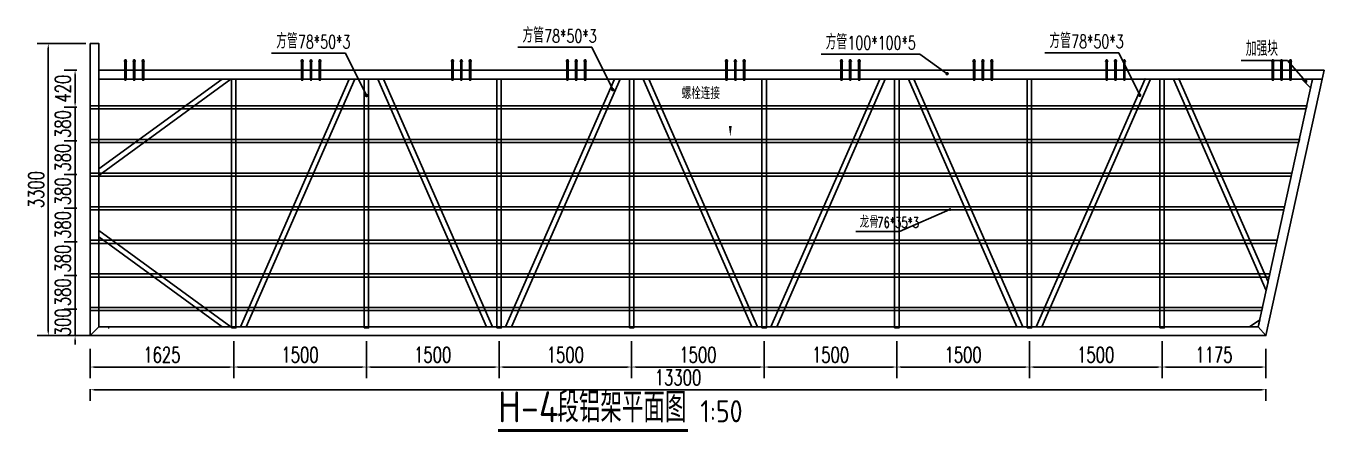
# Model space of a CAD drawing. Extents: x -89702 to 926017, y -610001 to -56924.
# Drawn here: x 118318 to 133001, y -565186 to -560598 of the extents above; entities that cross this region are included whole.
import ezdxf

# ---------------------------------------------------------------- set-up
doc = ezdxf.new("R2010")
doc.units = 0
doc.header["$LTSCALE"] = 10
doc.header["$MEASUREMENT"] = 0
for name, color, linetype in [('DIM_LEAD', 3, 'Continuous'), ('DIM_SYMB', 3, 'Continuous'), ('PUB_TEXT', 7, 'Continuous'), ('W-STEEL_FRAME钢架', 3, 'Continuous'), ('W-STEEL_KEEL钢龙骨', 5, 'Continuous')]:
    doc.layers.add(name, color=color, linetype=linetype)
doc.styles.add('_TCH_DIM', font='SIMPLEX', dxfattribs={"bigfont": 'GBCBIG'})
doc.styles.get("Standard").update_dxf_attribs({"font": 'gbenor.shx', "bigfont": 'gbcbig.shx'})
doc.styles.add('STANDARD_T3', font='simplex.shx', dxfattribs={"width": 0.7, "bigfont": 'gbcbig.shx'})
doc.dimstyles.new('W&&50', dxfattribs={"dimtxt": 175, "dimasz": 50, "dimexe": 125, "dimexo": 150, "dimgap": 50, "dimtad": 1, "dimdec": 0, "dimzin": 0, "dimdsep": 46, "dimtxsty": 'STANDARD_T3', "dimcen": 0.09, "dimclrd": 1, "dimclre": 1, "dimclrt": 7, "dimazin": 2, "dimtfac": 1, "dimtdec": 0, "dimtix": 1, "dimtmove": 2, "dimatfit": 3, "dimfxl": 0, "dimtolj": 1, "dimtzin": 0, "dimarcsym": 0})

# ---------------------------------------------------------------- blocks, each defined once
blk = doc.blocks.new('*D1453')
at = {"layer": 'Defpoints', "color": 0, "transparency": 16777216}
for p in [(119144, -560797), (118571, -564097), (119260, -564097)]:
    blk.add_point(p, dxfattribs=at)
at = {"layer": 'DIM_LEAD', "color": 1, "lineweight": -2, "transparency": 16777216}
for p, q in [((118994, -560797), (118446, -560797)), ((118571, -560847), (118571, -564047)), ((119110, -564097), (118446, -564097))]:
    blk.add_line(p, q, dxfattribs=at)
at = {"layer": 'DIM_LEAD', "color": 1, "transparency": 16777216}
for points in [[(118562, -560847), (118579, -560847), (118571, -560797)], [(118562, -564047), (118579, -564047), (118571, -564097)]]:
    blk.add_solid(points, dxfattribs=at)
at = {"layer": 'DIM_LEAD', "color": 7, "transparency": 16777216, "insert": (118433, -562447), "char_height": 175, "attachment_point": 5, "rotation": 90, "style": 'STANDARD_T3'}
blk.add_mtext('\\A1;3300', dxfattribs=at)
blk = doc.blocks.new('*D1454')
at = {"layer": 'Defpoints', "color": 0, "transparency": 16777216}
for p in [(119044, -563417), (118874, -563797), (119044, -563797)]:
    blk.add_point(p, dxfattribs=at)
at = {"layer": 'W-STEEL_FRAME钢架', "color": 1, "lineweight": -2, "transparency": 16777216}
for p, q in [((118874, -563367), (118874, -563317)), ((118894, -563417), (118749, -563417)), ((118874, -563417), (118874, -563797)), ((118894, -563797), (118749, -563797)), ((118874, -563847), (118874, -563897))]:
    blk.add_line(p, q, dxfattribs=at)
at = {"layer": 'W-STEEL_FRAME钢架', "color": 1, "transparency": 16777216}
for points in [[(118866, -563367), (118882, -563367), (118874, -563417)], [(118866, -563847), (118882, -563847), (118874, -563797)]]:
    blk.add_solid(points, dxfattribs=at)
at = {"layer": 'W-STEEL_FRAME钢架', "color": 7, "transparency": 16777216, "insert": (118736, -563607), "char_height": 175, "attachment_point": 5, "rotation": 90, "style": 'STANDARD_T3'}
blk.add_mtext('\\A1;380', dxfattribs=at)
blk = doc.blocks.new('*D1455')
at = {"layer": 'Defpoints', "color": 0, "transparency": 16777216}
for p in [(118874, -563037), (119049, -563037), (119044, -563417)]:
    blk.add_point(p, dxfattribs=at)
at = {"layer": 'W-STEEL_FRAME钢架', "color": 1, "lineweight": -2, "transparency": 16777216}
for p, q in [((118874, -562987), (118874, -562937)), ((118899, -563037), (118749, -563037)), ((118874, -563417), (118874, -563037)), ((118894, -563417), (118749, -563417)), ((118874, -563467), (118874, -563517))]:
    blk.add_line(p, q, dxfattribs=at)
at = {"layer": 'W-STEEL_FRAME钢架', "color": 1, "transparency": 16777216}
for points in [[(118866, -562987), (118882, -562987), (118874, -563037)], [(118866, -563467), (118882, -563467), (118874, -563417)]]:
    blk.add_solid(points, dxfattribs=at)
at = {"layer": 'W-STEEL_FRAME钢架', "color": 7, "transparency": 16777216, "insert": (118736, -563227), "char_height": 175, "attachment_point": 5, "rotation": 90, "style": 'STANDARD_T3'}
blk.add_mtext('\\A1;380', dxfattribs=at)
blk = doc.blocks.new('*D1456')
at = {"layer": 'Defpoints', "color": 0, "transparency": 16777216}
for p in [(118874, -562657), (119044, -562657), (119049, -563037)]:
    blk.add_point(p, dxfattribs=at)
at = {"layer": 'W-STEEL_FRAME钢架', "color": 1, "lineweight": -2, "transparency": 16777216}
for p, q in [((118874, -562607), (118874, -562557)), ((118894, -562657), (118749, -562657)), ((118874, -563037), (118874, -562657)), ((118899, -563037), (118749, -563037)), ((118874, -563087), (118874, -563137))]:
    blk.add_line(p, q, dxfattribs=at)
at = {"layer": 'W-STEEL_FRAME钢架', "color": 1, "transparency": 16777216}
for points in [[(118866, -562607), (118882, -562607), (118874, -562657)], [(118866, -563087), (118882, -563087), (118874, -563037)]]:
    blk.add_solid(points, dxfattribs=at)
at = {"layer": 'W-STEEL_FRAME钢架', "color": 7, "transparency": 16777216, "insert": (118736, -562847), "char_height": 175, "attachment_point": 5, "rotation": 90, "style": 'STANDARD_T3'}
blk.add_mtext('\\A1;380', dxfattribs=at)
blk = doc.blocks.new('*D1457')
at = {"layer": 'Defpoints', "color": 0, "transparency": 16777216}
for p in [(118874, -562277), (119044, -562277), (119044, -562657)]:
    blk.add_point(p, dxfattribs=at)
at = {"layer": 'W-STEEL_FRAME钢架', "color": 1, "lineweight": -2, "transparency": 16777216}
for p, q in [((118874, -562227), (118874, -562177)), ((118894, -562277), (118749, -562277)), ((118874, -562657), (118874, -562277)), ((118894, -562657), (118749, -562657)), ((118874, -562707), (118874, -562757))]:
    blk.add_line(p, q, dxfattribs=at)
at = {"layer": 'W-STEEL_FRAME钢架', "color": 1, "transparency": 16777216}
for points in [[(118866, -562227), (118882, -562227), (118874, -562277)], [(118866, -562707), (118882, -562707), (118874, -562657)]]:
    blk.add_solid(points, dxfattribs=at)
at = {"layer": 'W-STEEL_FRAME钢架', "color": 7, "transparency": 16777216, "insert": (118736, -562467), "char_height": 175, "attachment_point": 5, "rotation": 90, "style": 'STANDARD_T3'}
blk.add_mtext('\\A1;380', dxfattribs=at)
blk = doc.blocks.new('*D1458')
at = {"layer": 'Defpoints', "color": 0, "transparency": 16777216}
for p in [(118874, -561897), (119044, -561897), (119044, -562277)]:
    blk.add_point(p, dxfattribs=at)
at = {"layer": 'W-STEEL_FRAME钢架', "color": 1, "lineweight": -2, "transparency": 16777216}
for p, q in [((118894, -561897), (118749, -561897)), ((118874, -561847), (118874, -561797)), ((118874, -562277), (118874, -561897)), ((118894, -562277), (118749, -562277)), ((118874, -562327), (118874, -562377))]:
    blk.add_line(p, q, dxfattribs=at)
at = {"layer": 'W-STEEL_FRAME钢架', "color": 1, "transparency": 16777216}
for points in [[(118866, -561847), (118882, -561847), (118874, -561897)], [(118866, -562327), (118882, -562327), (118874, -562277)]]:
    blk.add_solid(points, dxfattribs=at)
at = {"layer": 'W-STEEL_FRAME钢架', "color": 7, "transparency": 16777216, "insert": (118736, -562087), "char_height": 175, "attachment_point": 5, "rotation": 90, "style": 'STANDARD_T3'}
blk.add_mtext('\\A1;380', dxfattribs=at)
blk = doc.blocks.new('*D1444')
at = {"layer": 'Defpoints', "color": 0, "transparency": 16777216}
for p in [(118874, -561097), (119044, -561097), (119044, -561517)]:
    blk.add_point(p, dxfattribs=at)
at = {"layer": 'W-STEEL_FRAME钢架', "color": 1, "lineweight": -2, "transparency": 16777216}
for p, q in [((118894, -561097), (118749, -561097)), ((118874, -561467), (118874, -561147)), ((118894, -561517), (118749, -561517))]:
    blk.add_line(p, q, dxfattribs=at)
at = {"layer": 'W-STEEL_FRAME钢架', "color": 1, "transparency": 16777216}
for points in [[(118866, -561147), (118882, -561147), (118874, -561097)], [(118866, -561467), (118882, -561467), (118874, -561517)]]:
    blk.add_solid(points, dxfattribs=at)
at = {"layer": 'W-STEEL_FRAME钢架', "color": 7, "transparency": 16777216, "insert": (118736, -561307), "char_height": 175, "attachment_point": 5, "rotation": 90, "style": 'STANDARD_T3'}
blk.add_mtext('\\A1;420', dxfattribs=at)
blk = doc.blocks.new('*D1445')
at = {"layer": 'Defpoints', "color": 0, "transparency": 16777216}
for p in [(119044, -563797), (118874, -564097), (119044, -564097)]:
    blk.add_point(p, dxfattribs=at)
at = {"layer": 'W-STEEL_FRAME钢架', "color": 1, "lineweight": -2, "transparency": 16777216}
for p, q in [((118894, -563797), (118749, -563797)), ((118874, -563747), (118874, -563697)), ((118874, -563797), (118874, -564097)), ((118894, -564097), (118749, -564097)), ((118874, -564147), (118874, -564197))]:
    blk.add_line(p, q, dxfattribs=at)
at = {"layer": 'W-STEEL_FRAME钢架', "color": 1, "transparency": 16777216}
for points in [[(118866, -563747), (118882, -563747), (118874, -563797)], [(118866, -564147), (118882, -564147), (118874, -564097)]]:
    blk.add_solid(points, dxfattribs=at)
at = {"layer": 'W-STEEL_FRAME钢架', "color": 7, "transparency": 16777216, "insert": (118736, -563947), "char_height": 175, "attachment_point": 5, "rotation": 90, "style": 'STANDARD_T3'}
blk.add_mtext('\\A1;300', dxfattribs=at)
blk = doc.blocks.new('*D1475')
at = {"layer": 'Defpoints', "color": 0, "transparency": 16777216}
for p in [(118874, -561517), (119044, -561517), (119044, -561897)]:
    blk.add_point(p, dxfattribs=at)
at = {"layer": 'W-STEEL_FRAME钢架', "color": 1, "lineweight": -2, "transparency": 16777216}
for p, q in [((118874, -561467), (118874, -561417)), ((118894, -561517), (118749, -561517)), ((118874, -561897), (118874, -561517)), ((118894, -561897), (118749, -561897)), ((118874, -561947), (118874, -561997))]:
    blk.add_line(p, q, dxfattribs=at)
at = {"layer": 'W-STEEL_FRAME钢架', "color": 1, "transparency": 16777216}
for points in [[(118866, -561467), (118882, -561467), (118874, -561517)], [(118866, -561947), (118882, -561947), (118874, -561897)]]:
    blk.add_solid(points, dxfattribs=at)
at = {"layer": 'W-STEEL_FRAME钢架', "color": 7, "transparency": 16777216, "insert": (118736, -561707), "char_height": 175, "attachment_point": 5, "rotation": 90, "style": 'STANDARD_T3'}
blk.add_mtext('\\A1;380', dxfattribs=at)
blk = doc.blocks.new('*U1435')
at = {"color": 1}
blk.add_lwpolyline([(-25, 1406.5), (25, 1406.5), (25, -1406.5), (-25, -1406.5)], close=True, dxfattribs=at)
blk = doc.blocks.new('*U1436')
at = {"layer": 'W-STEEL_FRAME钢架', "color": 0, "linetype": 'ByBlock', "lineweight": -2, "transparency": 16777216}
for p in [(0, 0), (1500, 0), (3000, 0), (4500, 0), (6000, 0), (7500, 0), (9000, 0), (10500, 0)]:
    blk.add_blockref('*U1435', p, dxfattribs=at)
blk = doc.blocks.new('*D1463')
at = {"layer": 'Defpoints', "color": 0, "transparency": 16777216}
for p in [(119044, -564097), (120669, -564010), (120669, -564452)]:
    blk.add_point(p, dxfattribs=at)
at = {"layer": 'DIM_LEAD', "color": 1, "lineweight": -2, "transparency": 16777216}
for p, q in [((119044, -564247), (119044, -564577)), ((120669, -564160), (120669, -564577)), ((119094, -564452), (120619, -564452))]:
    blk.add_line(p, q, dxfattribs=at)
at = {"layer": 'DIM_LEAD', "color": 1, "transparency": 16777216}
for points in [[(119094, -564444), (119094, -564460), (119044, -564452)], [(120619, -564444), (120619, -564460), (120669, -564452)]]:
    blk.add_solid(points, dxfattribs=at)
at = {"layer": 'DIM_LEAD', "color": 7, "transparency": 16777216, "insert": (119856, -564314), "char_height": 175, "attachment_point": 5, "style": 'STANDARD_T3'}
blk.add_mtext('\\A1;1625', dxfattribs=at)
blk = doc.blocks.new('*D1464')
at = {"layer": 'Defpoints', "color": 0, "transparency": 16777216}
for p in [(120669, -564010), (122169, -564010), (122169, -564452)]:
    blk.add_point(p, dxfattribs=at)
at = {"layer": 'DIM_LEAD', "color": 1, "lineweight": -2, "transparency": 16777216}
for p, q in [((120669, -564160), (120669, -564577)), ((122169, -564160), (122169, -564577)), ((120719, -564452), (122119, -564452))]:
    blk.add_line(p, q, dxfattribs=at)
at = {"layer": 'DIM_LEAD', "color": 1, "transparency": 16777216}
for points in [[(120719, -564444), (120719, -564460), (120669, -564452)], [(122119, -564444), (122119, -564460), (122169, -564452)]]:
    blk.add_solid(points, dxfattribs=at)
at = {"layer": 'DIM_LEAD', "color": 7, "transparency": 16777216, "insert": (121419, -564314), "char_height": 175, "attachment_point": 5, "style": 'STANDARD_T3'}
blk.add_mtext('\\A1;1500', dxfattribs=at)
blk = doc.blocks.new('*D1465')
at = {"layer": 'Defpoints', "color": 0, "transparency": 16777216}
for p in [(122169, -564010), (123669, -564010), (123669, -564452)]:
    blk.add_point(p, dxfattribs=at)
at = {"layer": 'DIM_LEAD', "color": 1, "lineweight": -2, "transparency": 16777216}
for p, q in [((122169, -564160), (122169, -564577)), ((123669, -564160), (123669, -564577)), ((122219, -564452), (123619, -564452))]:
    blk.add_line(p, q, dxfattribs=at)
at = {"layer": 'DIM_LEAD', "color": 1, "transparency": 16777216}
for points in [[(122219, -564444), (122219, -564460), (122169, -564452)], [(123619, -564444), (123619, -564460), (123669, -564452)]]:
    blk.add_solid(points, dxfattribs=at)
at = {"layer": 'DIM_LEAD', "color": 7, "transparency": 16777216, "insert": (122919, -564314), "char_height": 175, "attachment_point": 5, "style": 'STANDARD_T3'}
blk.add_mtext('\\A1;1500', dxfattribs=at)
blk = doc.blocks.new('*D1466')
at = {"layer": 'Defpoints', "color": 0, "transparency": 16777216}
for p in [(123669, -564010), (125169, -564010), (125169, -564452)]:
    blk.add_point(p, dxfattribs=at)
at = {"layer": 'DIM_LEAD', "color": 1, "lineweight": -2, "transparency": 16777216}
for p, q in [((123669, -564160), (123669, -564577)), ((125169, -564160), (125169, -564577)), ((123719, -564452), (125119, -564452))]:
    blk.add_line(p, q, dxfattribs=at)
at = {"layer": 'DIM_LEAD', "color": 1, "transparency": 16777216}
for points in [[(123719, -564444), (123719, -564460), (123669, -564452)], [(125119, -564444), (125119, -564460), (125169, -564452)]]:
    blk.add_solid(points, dxfattribs=at)
at = {"layer": 'DIM_LEAD', "color": 7, "transparency": 16777216, "insert": (124419, -564314), "char_height": 175, "attachment_point": 5, "style": 'STANDARD_T3'}
blk.add_mtext('\\A1;1500', dxfattribs=at)
blk = doc.blocks.new('*D1459')
at = {"layer": 'Defpoints', "color": 0, "transparency": 16777216}
for p in [(125169, -564010), (126669, -564010), (126669, -564452)]:
    blk.add_point(p, dxfattribs=at)
at = {"layer": 'DIM_LEAD', "color": 1, "lineweight": -2, "transparency": 16777216}
for p, q in [((125169, -564160), (125169, -564577)), ((126669, -564160), (126669, -564577)), ((125219, -564452), (126619, -564452))]:
    blk.add_line(p, q, dxfattribs=at)
at = {"layer": 'DIM_LEAD', "color": 1, "transparency": 16777216}
for points in [[(125219, -564444), (125219, -564460), (125169, -564452)], [(126619, -564444), (126619, -564460), (126669, -564452)]]:
    blk.add_solid(points, dxfattribs=at)
at = {"layer": 'DIM_LEAD', "color": 7, "transparency": 16777216, "insert": (125919, -564314), "char_height": 175, "attachment_point": 5, "style": 'STANDARD_T3'}
blk.add_mtext('\\A1;1500', dxfattribs=at)
blk = doc.blocks.new('*D1460')
at = {"layer": 'Defpoints', "color": 0, "transparency": 16777216}
for p in [(126669, -564010), (128169, -564010), (128169, -564452)]:
    blk.add_point(p, dxfattribs=at)
at = {"layer": 'DIM_LEAD', "color": 1, "lineweight": -2, "transparency": 16777216}
for p, q in [((126669, -564160), (126669, -564577)), ((128169, -564160), (128169, -564577)), ((126719, -564452), (128119, -564452))]:
    blk.add_line(p, q, dxfattribs=at)
at = {"layer": 'DIM_LEAD', "color": 1, "transparency": 16777216}
for points in [[(126719, -564444), (126719, -564460), (126669, -564452)], [(128119, -564444), (128119, -564460), (128169, -564452)]]:
    blk.add_solid(points, dxfattribs=at)
at = {"layer": 'DIM_LEAD', "color": 7, "transparency": 16777216, "insert": (127419, -564314), "char_height": 175, "attachment_point": 5, "style": 'STANDARD_T3'}
blk.add_mtext('\\A1;1500', dxfattribs=at)
blk = doc.blocks.new('*D1461')
at = {"layer": 'Defpoints', "color": 0, "transparency": 16777216}
for p in [(128169, -564010), (129669, -564010), (129669, -564452)]:
    blk.add_point(p, dxfattribs=at)
at = {"layer": 'DIM_LEAD', "color": 1, "lineweight": -2, "transparency": 16777216}
for p, q in [((128169, -564160), (128169, -564577)), ((129669, -564160), (129669, -564577)), ((128219, -564452), (129619, -564452))]:
    blk.add_line(p, q, dxfattribs=at)
at = {"layer": 'DIM_LEAD', "color": 1, "transparency": 16777216}
for points in [[(128219, -564444), (128219, -564460), (128169, -564452)], [(129619, -564444), (129619, -564460), (129669, -564452)]]:
    blk.add_solid(points, dxfattribs=at)
at = {"layer": 'DIM_LEAD', "color": 7, "transparency": 16777216, "insert": (128919, -564314), "char_height": 175, "attachment_point": 5, "style": 'STANDARD_T3'}
blk.add_mtext('\\A1;1500', dxfattribs=at)
blk = doc.blocks.new('*D1462')
at = {"layer": 'Defpoints', "color": 0, "transparency": 16777216}
for p in [(129669, -564010), (131169, -564010), (131169, -564452)]:
    blk.add_point(p, dxfattribs=at)
at = {"layer": 'DIM_LEAD', "color": 1, "lineweight": -2, "transparency": 16777216}
for p, q in [((129669, -564160), (129669, -564577)), ((131169, -564160), (131169, -564577)), ((129719, -564452), (131119, -564452))]:
    blk.add_line(p, q, dxfattribs=at)
at = {"layer": 'DIM_LEAD', "color": 1, "transparency": 16777216}
for points in [[(129719, -564444), (129719, -564460), (129669, -564452)], [(131119, -564444), (131119, -564460), (131169, -564452)]]:
    blk.add_solid(points, dxfattribs=at)
at = {"layer": 'DIM_LEAD', "color": 7, "transparency": 16777216, "insert": (130419, -564314), "char_height": 175, "attachment_point": 5, "style": 'STANDARD_T3'}
blk.add_mtext('\\A1;1500', dxfattribs=at)
blk = doc.blocks.new('*D1441')
at = {"layer": 'Defpoints', "color": 0, "transparency": 16777216}
for p in [(119044, -564552), (132344, -564552), (119044, -564709)]:
    blk.add_point(p, dxfattribs=at)
at = {"layer": 'DIM_LEAD', "color": 1, "lineweight": -2, "transparency": 16777216}
for p, q in [((119044, -564702), (119044, -564834)), ((132344, -564702), (132344, -564834)), ((132294, -564709), (119094, -564709))]:
    blk.add_line(p, q, dxfattribs=at)
at = {"layer": 'DIM_LEAD', "color": 1, "transparency": 16777216}
for points in [[(119094, -564701), (119094, -564717), (119044, -564709)], [(132294, -564701), (132294, -564717), (132344, -564709)]]:
    blk.add_solid(points, dxfattribs=at)
at = {"layer": 'DIM_LEAD', "color": 7, "transparency": 16777216, "insert": (125694, -564571), "char_height": 175, "attachment_point": 5, "style": 'STANDARD_T3'}
blk.add_mtext('\\A1;13300', dxfattribs=at)
blk = doc.blocks.new('1')
at = {"lineweight": -3}
for p, q in [((-1521938, 1214338), (-1521935, 1214338)), ((-1521938, 1214336), (-1521931, 1214336)), ((-1521938, 1214336), (-1521914, 1214336)), ((-1521936, 1214341), (-1521936, 1214346)), ((-1521936, 1214346), (-1521916, 1214346)), ((-1521935, 1214341), (-1521936, 1214341)), ((-1521934, 1214347), (-1521932, 1214347)), ((-1521933, 1214352), (-1521931, 1214355)), ((-1521933, 1214136), (-1521933, 1214352)), ((-1521919, 1214352), (-1521933, 1214352)), ((-1521932, 1214347), (-1521919, 1214347)), ((-1521932, 1214346), (-1521932, 1214341)), ((-1521921, 1214355), (-1521931, 1214355)), ((-1521919, 1214352), (-1521921, 1214355)), ((-1521919, 1214347), (-1521921, 1214347)), ((-1521921, 1214346), (-1521921, 1214341)), ((-1521919, 1214136), (-1521919, 1214352)), ((-1521917, 1214341), (-1521916, 1214341)), ((-1521914, 1214338), (-1521917, 1214338)), ((-1521916, 1214341), (-1521916, 1214346)), ((-1521938, 1214136), (-1521931, 1214136)), ((-1521938, 1214136), (-1521914, 1214136)), ((-1521938, 1214134), (-1521935, 1214134)), ((-1521935, 1214131), (-1521936, 1214131)), ((-1521936, 1214131), (-1521936, 1214126)), ((-1521936, 1214126), (-1521916, 1214126)), ((-1521934, 1214125), (-1521932, 1214125)), ((-1521932, 1214126), (-1521932, 1214131)), ((-1521932, 1214125), (-1521919, 1214125)), ((-1521921, 1214126), (-1521921, 1214131)), ((-1521919, 1214125), (-1521921, 1214125)), ((-1521914, 1214134), (-1521917, 1214134)), ((-1521917, 1214131), (-1521916, 1214131)), ((-1521916, 1214131), (-1521916, 1214126))]:
    blk.add_line(p, q, dxfattribs=at)
at = {"color": 1}
for p, q in [((-1521936, 1214346), (-1521934, 1214347)), ((-1521919, 1214347), (-1521916, 1214346))]:
    blk.add_line(p, q, dxfattribs=at)
at = {"color": 6, "lineweight": -3}
for p, q in [((-1521931, 1214136), (-1521931, 1214355)), ((-1521921, 1214136), (-1521921, 1214355))]:
    blk.add_line(p, q, dxfattribs=at)
at = {"lineweight": -3}
for points in [[(-1521933, 1214336), (-1521938, 1214336), (-1521938, 1214338), (-1521914, 1214338), (-1521914, 1214336), (-1521919, 1214336)], [(-1521935, 1214338), (-1521935, 1214341), (-1521917, 1214341), (-1521917, 1214338)], [(-1521933, 1214136), (-1521938, 1214136), (-1521938, 1214134), (-1521914, 1214134), (-1521914, 1214136), (-1521919, 1214136)], [(-1521935, 1214134), (-1521935, 1214131), (-1521917, 1214131), (-1521917, 1214134)]]:
    blk.add_lwpolyline(points, dxfattribs=at)
for centre, radius, start, end in [((-1521934, 1214129), 3.22, 223.6028, 316.3972), ((-1521926, 1214140), 14.7, 248.7607, 291.2393), ((-1521919, 1214129), 3.22, 223.6028, 316.3972)]:
    blk.add_arc(centre, radius, start, end, dxfattribs=at)
blk = doc.blocks.new('*D2188')
at = {"layer": 'Defpoints', "color": 0, "transparency": 16777216}
for p in [(132344, -564097), (131169, -564452), (132344, -564452)]:
    blk.add_point(p, dxfattribs=at)
at = {"layer": 'DIM_LEAD', "color": 1, "lineweight": -2, "transparency": 16777216}
for p, q in [((132344, -564247), (132344, -564577)), ((131169, -564302), (131169, -564327)), ((131219, -564452), (132294, -564452))]:
    blk.add_line(p, q, dxfattribs=at)
at = {"layer": 'DIM_LEAD', "color": 1, "transparency": 16777216}
for points in [[(131219, -564444), (131219, -564460), (131169, -564452)], [(132294, -564444), (132294, -564460), (132344, -564452)]]:
    blk.add_solid(points, dxfattribs=at)
at = {"layer": 'DIM_LEAD', "color": 7, "transparency": 16777216, "insert": (131756, -564314), "char_height": 175, "attachment_point": 5, "style": 'STANDARD_T3'}
blk.add_mtext('\\A1;1175', dxfattribs=at)

msp = doc.modelspace()

# ---------------------------------------------------------------- linework, layer by layer
at = {"color": 0}
msp.add_line((119259.7, -564010.4), (119249.7, -564010.4), dxfattribs=at)
at = {"color": 2}
msp.add_lwpolyline([(119143.7, -561197.4), (132979.5, -561197.4), (133001.2, -561098.3), (119143.7, -561097.4)], close=True, dxfattribs=at)
at = {"color": 1}
for points in [[(132748.2, -561197.4), (132849.9, -561296.5), (132869.4, -561207.6), (132858.5, -561197.4)], [(132157.4, -563997.4), (132250.4, -563997.4), (132260.1, -563986.8), (132275.1, -563918.4)]]:
    msp.add_lwpolyline(points, close=True, dxfattribs=at)
at = {"color": 3}
msp.add_lwpolyline([(119143.7, -563997.4), (132257.7, -563997.4), (132343.7, -564097.4), (119043.7, -564097.4), (119143.7, -563997.4)], dxfattribs=at)
at = {"layer": 'DIM_LEAD'}
for p, q in [((124717.6, -560838.2), (123881.8, -560838.2)), ((124955.5, -561317.2), (124717.6, -560838.2)), ((121931.7, -560904.4), (121095.9, -560904.4)), ((122169.6, -561383.4), (121931.7, -560904.4)), ((128430.9, -560915.2), (127311.5, -560915.2)), ((128737.6, -561137.2), (128430.9, -560915.2)), ((130678.4, -560901.1), (129842.6, -560901.1)), ((130916.3, -561380.1), (130678.4, -560901.1)), ((132587.9, -560988.9), (132063.6, -560988.9)), ((132793.2, -561223.3), (132587.9, -560988.9)), ((128769.2, -562672.5), (128197.9, -562920.5)), ((128197.9, -562920.5), (127706.9, -562920.5))]:
    msp.add_line(p, q, dxfattribs=at)
for points, const_width in [([(128745.7, -561143.1, 1), (128729.5, -561131.4, 1)], 20), ([(124959.9, -561326.2, 1), (124951, -561308.2, 1)], 20), ([(132799.8, -561230.8, 1), (132786.7, -561215.8, 1)], 20), ([(122174.1, -561392.3, 1), (122165.2, -561374.4, 1)], 20), ([(130920.7, -561389, 1), (130911.8, -561371.1, 1)], 20), ([(128776.6, -562669.3, 1), (128761.9, -562675.7, 1)], 16)]:
    msp.add_lwpolyline(points, format="xyb", close=True, dxfattribs=dict(at, const_width=const_width))
at = {"layer": 'DIM_SYMB'}
msp.add_lwpolyline([(126285.4, -561484.5, 0, 0, 0), (126285.4, -561484.5, 0, 0, 0), (126285.4, -561484.5, 0, 0, 0), (126285.4, -561849.3, 0, 32, 0), (126285.4, -561729.3, 0, 0, 0)], format="xyseb", dxfattribs=at)
at = {"layer": 'DIM_SYMB', "color": 0, "const_width": 35}
msp.add_lwpolyline([(123658.7, -565168.9), (125807, -565168.9)], dxfattribs=at)
at = {"layer": 'W-STEEL_FRAME钢架'}
for points in [[(119043.7, -560797.4), (119143.7, -560797.4), (119143.7, -563997.4), (119043.7, -564097.4)], [(132871.6, -561197.4), (132979.5, -561197.4), (132343.7, -564097.4), (132257.7, -563997.4)]]:
    msp.add_lwpolyline(points, close=True, dxfattribs=at)
at = {"layer": 'W-STEEL_FRAME钢架', "color": 1}
for points in [[(119143.7, -562286.1), (119143.7, -562213), (120538.4, -561197.4), (120635.9, -561197.4), (119143.7, -562286.1)], [(120743.7, -563998.7), (120810.1, -563997.4), (122037.7, -561197.4), (121975.1, -561197.4), (120743.7, -563998.7)], [(123593.7, -563998.7), (123527.3, -563997.4), (122299.7, -561197.4), (122362.3, -561197.4), (123593.7, -563998.7)], [(123743.7, -563998.7), (123810.1, -563997.4), (125037.7, -561197.4), (124975.1, -561197.4), (123743.7, -563998.7)], [(126593.7, -563998.7), (126527.3, -563997.4), (125299.7, -561197.4), (125362.3, -561197.4), (126593.7, -563998.7)], [(126743.7, -563998.7), (126810.1, -563997.4), (128037.7, -561197.4), (127975.1, -561197.4), (126743.7, -563998.7)], [(129593.7, -563998.7), (129527.3, -563997.4), (128299.7, -561197.4), (128362.3, -561197.4), (129593.7, -563998.7)], [(129743.7, -563998.7), (129810.1, -563997.4), (131037.7, -561197.4), (130976.7, -561193.6), (129743.7, -563998.7)], [(132369.4, -563488.3), (132347.6, -563587.6), (131299.7, -561197.4), (131360.6, -561193.6), (132369.4, -563488.3)], [(119143.7, -562908.8), (119143.7, -562981.9), (120538.4, -563997.4), (120635.9, -563997.4), (119143.7, -562908.8)]]:
    msp.add_lwpolyline(points, dxfattribs=at)
at = {"layer": 'W-STEEL_KEEL钢龙骨', "color": 4}
for points in [[(119043.7, -561534.9), (132797.6, -561534.9), (132805.3, -561499.9), (119043.7, -561499.9)], [(119043.7, -561914.9), (132714.3, -561914.9), (132722, -561879.9), (119043.7, -561879.9)], [(119043.7, -562294.9), (132631, -562294.9), (132638.6, -562259.9), (119043.7, -562259.9)], [(119043.7, -562674.9), (132547.7, -562674.9), (132555.3, -562639.9), (119043.7, -562639.9)], [(119043.7, -563054.9), (132464.4, -563054.9), (132472, -563019.9), (119043.7, -563019.9)], [(119043.7, -563434.9), (132381.1, -563434.9), (132388.7, -563399.9), (119043.7, -563399.9)], [(119043.7, -563814.9), (132297.7, -563814.9), (132305.4, -563779.9), (119043.7, -563779.9)]]:
    msp.add_lwpolyline(points, close=True, dxfattribs=at)

# ---------------------------------------------------------------- block references
at = {"color": 1}
for p in [(1641369.4, -1775333.8), (1641469.4, -1775333.8), (1641569.4, -1775333.8), (1643369, -1775333.8), (1643469, -1775333.8), (1643569, -1775333.8), (1645069, -1775333.8), (1645169, -1775333.8), (1645269, -1775333.8), (1646369, -1775333.8), (1646469, -1775333.8), (1646569, -1775333.8)]:
    msp.add_blockref('1', p, dxfattribs=at)
at = {"color": 1, "xscale": -1}
for p in [(-1395683.6, -1775333.8), (-1395583.6, -1775333.8), (-1395483.6, -1775333.8), (-1394383.6, -1775333.8), (-1394283.6, -1775333.8), (-1394183.6, -1775333.8), (-1392883.6, -1775333.8), (-1392783.6, -1775333.8), (-1392683.6, -1775333.8), (-1391383.6, -1775333.8), (-1391283.6, -1775333.8), (-1391183.6, -1775333.8), (-1389505, -1775334), (-1389405, -1775334), (-1389305, -1775334)]:
    msp.add_blockref('1', p, dxfattribs=at)
at = {"layer": 'W-STEEL_FRAME钢架', "color": 3, "xscale": -1, "rotation": 180}
msp.add_blockref('*U1436', (120668.7, -562603.9), dxfattribs=at)

# ---------------------------------------------------------------- texts
at = {"layer": 'PUB_TEXT', "color": 7, "style": '_TCH_DIM'}
for s, height, p in [('方管', 168.79, (121148.4, -560851.9)), ('方管', 168.79, (123934.3, -560785.7)), ('方管', 168.79, (127364, -560862.7)), ('方管', 168.79, (129895.1, -560848.6)), ('加强块', 168.79, (132116.1, -560936.4)), ('螺栓连接', 135.04, (125735.9, -561424.1)), ('龙骨', 135.04, (127748.9, -562878.5))]:
    msp.add_text(s, height=height, dxfattribs=at).set_placement(p)
at = {"layer": 'PUB_TEXT', "color": 7, "style": '_TCH_DIM', "width": 0.705882}
for s, height, p in [('78*50*3', 148.75, (121394.1, -560851.9)), ('78*50*3', 148.75, (124180, -560785.7)), ('100*100*5', 148.75, (127609.7, -560862.7)), ('78*50*3', 148.75, (130140.8, -560848.6)), ('76*35*3', 119, (127945.5, -562878.5))]:
    msp.add_text(s, height=height, dxfattribs=at).set_placement(p)
at = {"layer": 'PUB_TEXT', "color": 7}
for s, height, p in [('段铝架平面图', 337.59, (124329.6, -565076.5)), ('H-4', 350, (123658.7, -565076.5)), ('1:50', 250, (125947, -565076.5))]:
    msp.add_text(s, height=height, dxfattribs=at).set_placement(p)

# ---------------------------------------------------------------- dimensions: what is measured, and where the dimension line sits
at = {"layer": 'DIM_LEAD'}
for base, p1, p2, angle, picture, middle in [((118570.7, -564097.4), (119143.7, -560797.4), (119259.7, -564097.4), 270, '*D1453', (118433.2, -562447.4)), ((120668.7, -564451.9), (119043.7, -564097.4), (120668.7, -564010.4), 180, '*D1463', (119856.2, -564314.4)), ((122168.7, -564451.9), (120668.7, -564010.4), (122168.7, -564010.4), 180, '*D1464', (121418.7, -564314.4)), ((123668.7, -564451.9), (122168.7, -564010.4), (123668.7, -564010.4), 180, '*D1465', (122918.7, -564314.4)), ((125168.7, -564451.9), (123668.7, -564010.4), (125168.7, -564010.4), 180, '*D1466', (124418.7, -564314.4)), ((126668.7, -564451.9), (125168.7, -564010.4), (126668.7, -564010.4), 180, '*D1459', (125918.7, -564314.4)), ((128168.7, -564451.9), (126668.7, -564010.4), (128168.7, -564010.4), 180, '*D1460', (127418.7, -564314.4)), ((129668.7, -564451.9), (128168.7, -564010.4), (129668.7, -564010.4), 180, '*D1461', (128918.7, -564314.4)), ((131168.7, -564451.9), (129668.7, -564010.4), (131168.7, -564010.4), 180, '*D1462', (130418.7, -564314.4)), ((119043.7, -564708.9), (132343.7, -564551.9), (119043.7, -564551.9), 180, '*D1441', (125693.7, -564571.4))]:
    dim = msp.add_linear_dim(base=base, p1=p1, p2=p2, angle=angle, dimstyle='W&&50', dxfattribs=at)
    dim.commit()
    dim.dimension.update_dxf_attribs({"geometry": picture, "text_midpoint": middle})
dim = msp.add_linear_dim(base=(132343.7, -564451.9), p1=(131168.7, -564451.9), p2=(132343.7, -564097.4), dimstyle='W&&50', dxfattribs=at)
dim.commit()
dim.dimension.update_dxf_attribs({"geometry": '*D2188', "text_midpoint": (131756.2, -564314.4)})
at = {"layer": 'W-STEEL_FRAME钢架'}
for base, p1, p2, picture, middle in [((118874, -561097.4), (119043.7, -561517.4), (119043.7, -561097.4), '*D1444', (118736.5, -561307.4)), ((118874, -561517.4), (119043.7, -561897.4), (119043.7, -561517.4), '*D1475', (118736.5, -561707.4)), ((118874, -561897.4), (119043.7, -562277.4), (119043.7, -561897.4), '*D1458', (118736.5, -562087.4)), ((118874, -562277.4), (119043.7, -562657.4), (119043.7, -562277.4), '*D1457', (118736.5, -562467.4)), ((118874, -562657.4), (119048.7, -563037.4), (119043.7, -562657.4), '*D1456', (118736.5, -562847.4)), ((118874, -563037.4), (119043.7, -563417.4), (119048.7, -563037.4), '*D1455', (118736.5, -563227.4)), ((118874, -563797.4), (119043.7, -563417.4), (119043.7, -563797.4), '*D1454', (118736.5, -563607.4)), ((118874, -564097.4), (119043.7, -563797.4), (119043.7, -564097.4), '*D1445', (118736.5, -563947.4))]:
    dim = msp.add_linear_dim(base=base, p1=p1, p2=p2, angle=270, dimstyle='W&&50', dxfattribs=at)
    dim.commit()
    dim.dimension.update_dxf_attribs({"geometry": picture, "text_midpoint": middle})

doc.saveas('drawing.dxf')
